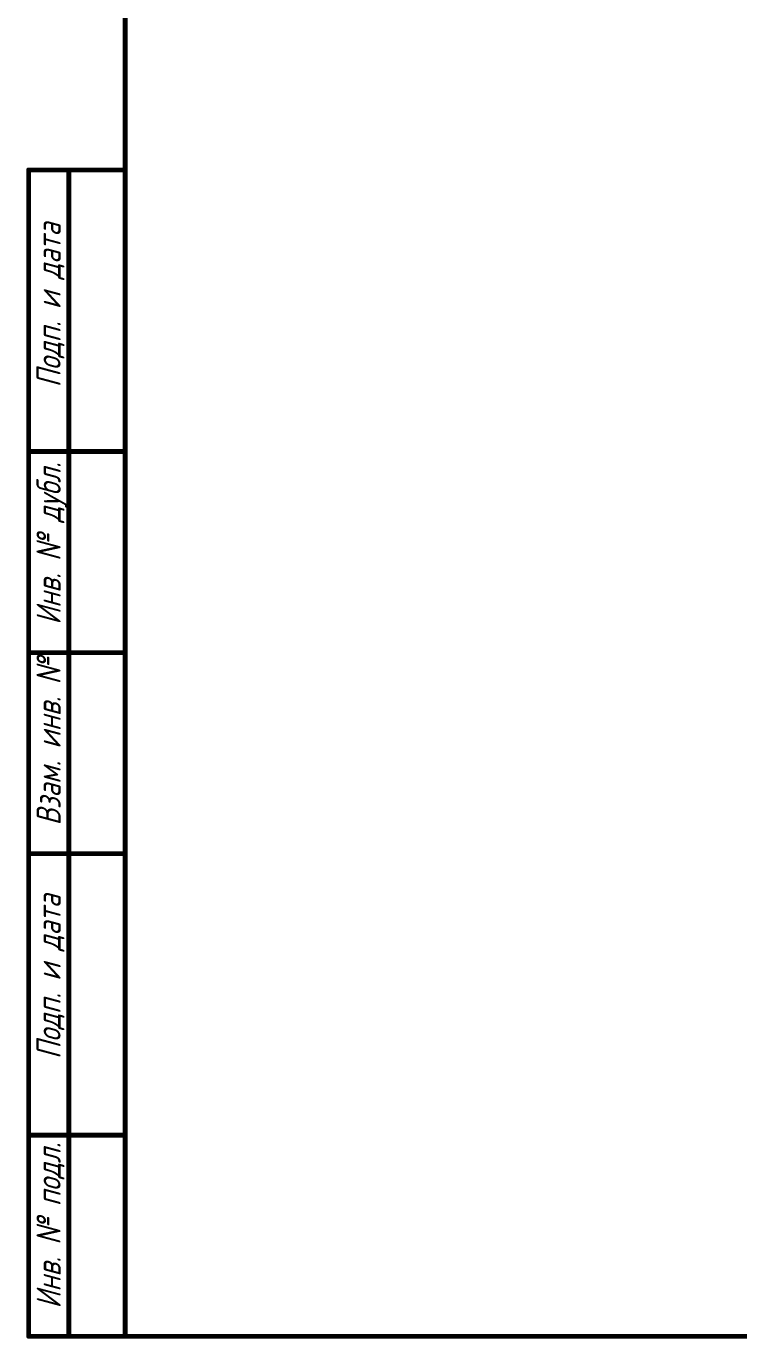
# Model space of a CAD drawing. Header units: millimetres. Extents: x 95 to 923, y 69 to 658.
# Drawn here: x 94.8 to 183.4, y 73.7 to 236.9 of the extents above; entities that cross this region are included whole.
import ezdxf

# ---------------------------------------------------------------- set-up
doc = ezdxf.new("R2010")
doc.units = ezdxf.units.MM
doc.layers.add('Mechanical13', color=56, linetype='Continuous')
doc.styles.add('GOST type A', font='', dxfattribs={"height": 0.2})
doc.styles.get('GOST type A').set_extended_font_data('GOST type A', italic=True)

msp = doc.modelspace()

# ---------------------------------------------------------------- linework, layer by layer
at = {"layer": 'Mechanical13', "color": 7, "const_width": 0.6}
for points in [[(107.14, 74.02), (107.14, 658.02)], [(95.14, 74.02), (95.14, 219.02)], [(95.14, 219.02), (107.14, 219.02)], [(100.14, 74.02), (100.14, 219.02)], [(95.14, 184.02), (107.14, 184.02)], [(95.14, 159.02), (107.14, 159.02)], [(95.14, 134.02), (107.14, 134.02)], [(95.14, 99.02), (107.14, 99.02)], [(95.14, 74.02), (107.14, 74.02)], [(107.14, 74.02), (923.14, 74.02)]]:
    msp.add_lwpolyline(points, dxfattribs=at)
at = {"layer": 'Mechanical13', "color": 7, "const_width": 0.3}
for points in [[(94.99, 219.02, 1), (95.29, 219.02, 1)], [(94.99, 219.02, 1), (95.29, 219.02, 1)], [(99.99, 219.02, 1), (100.29, 219.02, 1)], [(106.99, 219.02, 1), (107.29, 219.02, 1)], [(94.99, 184.02, 1), (95.29, 184.02, 1)], [(106.99, 184.02, 1), (107.29, 184.02, 1)], [(94.99, 159.02, 1), (95.29, 159.02, 1)], [(106.99, 159.02, 1), (107.29, 159.02, 1)], [(94.99, 134.02, 1), (95.29, 134.02, 1)], [(106.99, 134.02, 1), (107.29, 134.02, 1)], [(94.99, 99.02, 1), (95.29, 99.02, 1)], [(106.99, 99.02, 1), (107.29, 99.02, 1)], [(94.99, 74.02, 1), (95.29, 74.02, 1)], [(94.99, 74.02, 1), (95.29, 74.02, 1)], [(99.99, 74.02, 1), (100.29, 74.02, 1)], [(106.99, 74.02, 1), (107.29, 74.02, 1)], [(106.99, 74.02, 1), (107.29, 74.02, 1)], [(106.99, 74.02, 1), (107.29, 74.02, 1)]]:
    msp.add_lwpolyline(points, format="xyb", close=True, dxfattribs=at)

# ---------------------------------------------------------------- texts
at = {"layer": 'Mechanical13', "color": 7, "style": 'GOST type A'}
for s, p in [('Подп. и дата', (99.12, 191.99)), ('Инв. № дубл.', (99.12, 162.48)), ('Взам. инв. №', (99.12, 137.53)), ('Подп. и дата', (99.12, 108.49)), ('Инв. № подл.', (99.12, 77.48))]:
    msp.add_text(s, height=3, rotation=90, dxfattribs=at).set_placement(p)

doc.saveas('drawing.dxf')
